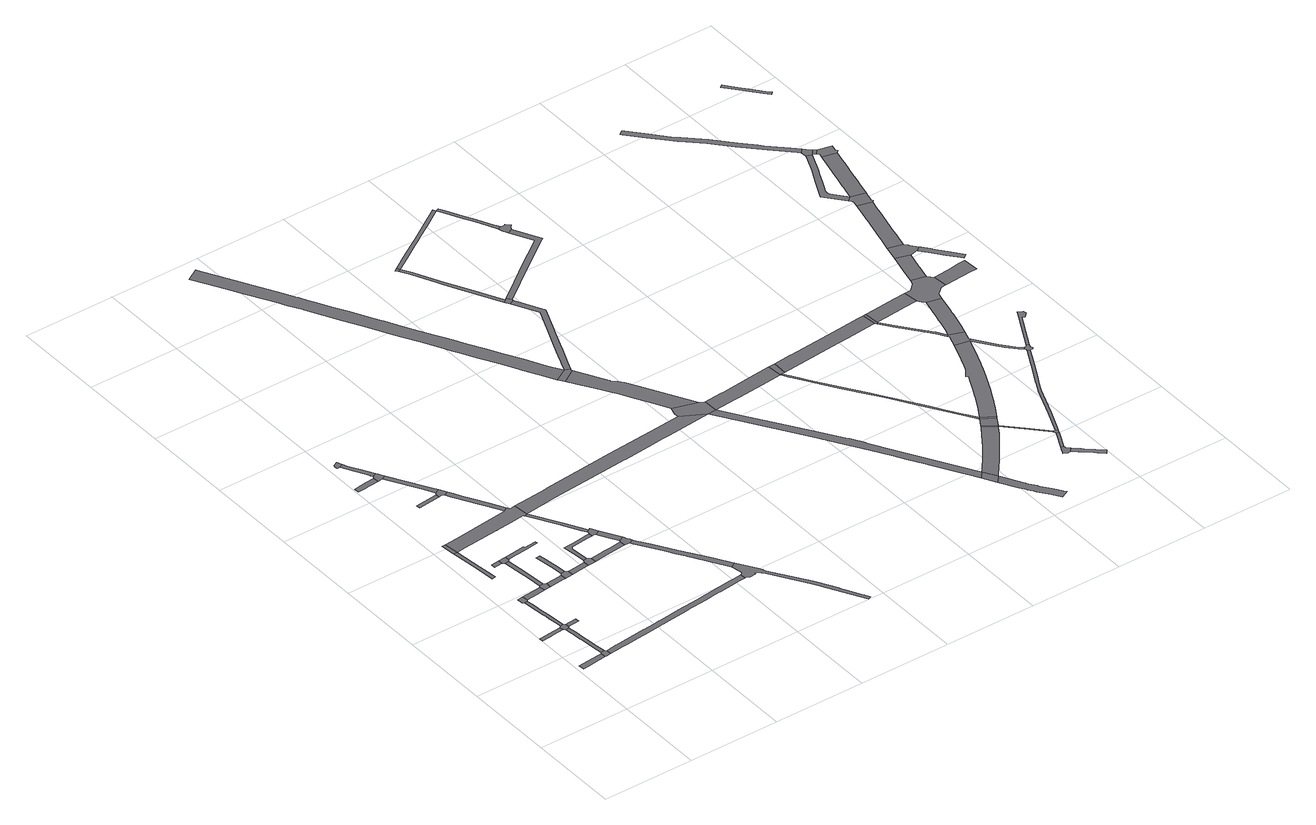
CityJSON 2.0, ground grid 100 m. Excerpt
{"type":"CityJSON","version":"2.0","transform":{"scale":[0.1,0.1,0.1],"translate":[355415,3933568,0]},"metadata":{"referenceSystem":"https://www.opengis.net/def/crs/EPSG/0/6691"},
"CityObjects":{
"road1":{"type":"Road","attributes":{"RoadStructureAttribute.sectionType":"1"},"geometry":[{"type":"MultiSurface","lod":"1","boundaries":[[[0,1,2,3,4,5,6,7,8]]]}]},
"road2":{"type":"Road","attributes":{"RoadStructureAttribute.sectionType":"1"},"geometry":[{"type":"MultiSurface","lod":"1","boundaries":[[[9,10,11,12,13,14,15,16,17,18,19]]]}]},
"road3":{"type":"Road","geometry":[{"type":"MultiSurface","lod":"1","boundaries":[[[2,20,21,22,23,24,3]]]}]},
"road4":{"type":"Road","attributes":{"RoadStructureAttribute.sectionType":"1"},"geometry":[{"type":"MultiSurface","lod":"1","boundaries":[[[25,26,27,28,29,30,31,32,33,34,35,36,37,38,39,40,41,42,43,44,24,23]]]}]},
"road5":{"type":"Road","geometry":[{"type":"MultiSurface","lod":"1","boundaries":[[[45,46,47,15,14,34,33,48]]]}]},
"road6":{"type":"Road","attributes":{"RoadStructureAttribute.sectionType":"1"},"geometry":[{"type":"MultiSurface","lod":"1","boundaries":[[[49,50,51,52,53,54,55,56,57,58,59,60,61,62,63,47,46]]]}]},
"road7":{"type":"Road","attributes":{"RoadStructureAttribute.sectionType":"1"},"geometry":[{"type":"MultiSurface","lod":"1","boundaries":[[[64,65,45,48]]]}]},
"road8":{"type":"Road","geometry":[{"type":"MultiSurface","lod":"1","boundaries":[[[56,55,66,67,68,69,70]]]}]},
"road9":{"type":"Road","attributes":{"RoadStructureAttribute.sectionType":"1"},"geometry":[{"type":"MultiSurface","lod":"1","boundaries":[[[71,72,73,74,67,66,75,76]]]}]},
"road10":{"type":"Road","attributes":{"RoadStructureAttribute.sectionType":"1"},"geometry":[{"type":"MultiSurface","lod":"1","boundaries":[[[77,78,79,80,81,82,83,84]]]}]},
"road11":{"type":"Road","geometry":[{"type":"MultiSurface","lod":"1","boundaries":[[[85,86,77,84]]]}]},
"road12":{"type":"Road","geometry":[{"type":"MultiSurface","lod":"1","boundaries":[[[87,88,89,90,71,76]]]}]},
"road13":{"type":"Road","attributes":{"RoadStructureAttribute.sectionType":"1"},"geometry":[{"type":"MultiSurface","lod":"1","boundaries":[[[91,92,93,94]]]}]},
"road14":{"type":"Road","attributes":{"RoadStructureAttribute.sectionType":"1"},"geometry":[{"type":"MultiSurface","lod":"1","boundaries":[[[95,96,90,89,97,98,99,100]]]}]},
"road15":{"type":"Road","geometry":[{"type":"MultiSurface","lod":"1","boundaries":[[[93,100,99,101,102,94]]]}]},
"road16":{"type":"Road","attributes":{"RoadStructureAttribute.sectionType":"1"},"geometry":[{"type":"MultiSurface","lod":"1","boundaries":[[[103,104,105,88,87,106,107,108,109]]]}]},
"road17":{"type":"Road","geometry":[{"type":"MultiSurface","lod":"1","boundaries":[[[108,110,111,112,113,109]]]}]},
"road18":{"type":"Road","attributes":{"RoadStructureAttribute.sectionType":"1"},"geometry":[{"type":"MultiSurface","lod":"1","boundaries":[[[114,115,116,117,118,119,120,121,122,123]]]}]},
"road19":{"type":"Road","attributes":{"RoadStructureAttribute.sectionType":"1"},"geometry":[{"type":"MultiSurface","lod":"1","boundaries":[[[112,124,125,126,127,128,113]]]}]},
"road20":{"type":"Road","attributes":{"RoadStructureAttribute.sectionType":"1"},"geometry":[{"type":"MultiSurface","lod":"1","boundaries":[[[129,130,131,132,133,134,135,136,137,138,102,101]]]}]},
"road21":{"type":"Road","geometry":[{"type":"MultiSurface","lod":"1","boundaries":[[[139,140,141,142,143,144,145]]]}]},
"road22":{"type":"Road","attributes":{"RoadStructureAttribute.sectionType":"1"},"geometry":[{"type":"MultiSurface","lod":"1","boundaries":[[[146,147,148,149,150,151,152,153,154,155,156,157,158,159,160,161,162,163,164,165,166,167,22,21,168,169,170,171,172,173,174,175,176,177,178,179,180,181,182,183,184,185,186,187,188,189,190,191]]]}]},
"road23":{"type":"Road","geometry":[{"type":"MultiSurface","lod":"1","boundaries":[[[192,193,194,195,196,197,85,84,198,199,200,201,202,203,204,205,206,207,208,209,210,211,212,213,214,215]]]}]},
"road24":{"type":"Road","attributes":{"RoadStructureAttribute.sectionType":"1"},"geometry":[{"type":"MultiSurface","lod":"1","boundaries":[[[216,217,111,110,218,219,220,221]]]}]},
"road25":{"type":"Road","attributes":{"RoadStructureAttribute.sectionType":"1"},"geometry":[{"type":"MultiSurface","lod":"1","boundaries":[[[144,222,223,224,225,226,227,228,229,230,145]]]}]},
"road26":{"type":"Road","attributes":{"RoadStructureAttribute.sectionType":"1"},"geometry":[{"type":"MultiSurface","lod":"1","boundaries":[[[231,232,233,234]]]}]},
"road27":{"type":"Road","geometry":[{"type":"MultiSurface","lod":"1","boundaries":[[[122,235,236,237,238,239,227,226,123]]]}]},
"road28":{"type":"Road","attributes":{"RoadStructureAttribute.sectionType":"1"},"geometry":[{"type":"MultiSurface","lod":"1","boundaries":[[[240,241,242,236,235,243,244,245]]]}]},
"road29":{"type":"Road","geometry":[{"type":"MultiSurface","lod":"1","boundaries":[[[246,247,221,220,248,249,250]]]}]},
"road30":{"type":"Road","geometry":[{"type":"MultiSurface","lod":"1","boundaries":[[[251,240,245,234,233,252,253]]]}]},
"road31":{"type":"Road","attributes":{"RoadStructureAttribute.sectionType":"1"},"geometry":[{"type":"MultiSurface","lod":"1","boundaries":[[[254,255,256,257,258,259,215,214,260,261,262,263,251,253]]]}]},
"road32":{"type":"Road","attributes":{"RoadStructureAttribute.sectionType":"1"},"geometry":[{"type":"MultiSurface","lod":"1","boundaries":[[[246,264,265,266,267,268,269,270,271,272,273,274,275,276,277,278,279,247]]]}]},
"road33":{"type":"Road","attributes":{"RoadStructureAttribute.sectionType":"1"},"geometry":[{"type":"MultiSurface","lod":"1","boundaries":[[[249,280,281,282,283,284,285,286,287,250]]]}]},
"road34":{"type":"Road","geometry":[{"type":"MultiSurface","lod":"1","boundaries":[[[288,289,290,210,209,291,292,293,294,295,296]]]}]},
"road35":{"type":"Road","geometry":[{"type":"MultiSurface","lod":"1","boundaries":[[[295,297,298,272,271,299,300,301,302,296]]]}]},
"road36":{"type":"Road","attributes":{"RoadStructureAttribute.sectionType":"1"},"geometry":[{"type":"MultiSurface","lod":"1","boundaries":[[[303,304,305,306,301,300]]]}]},
"road37":{"type":"Road","geometry":[{"type":"MultiSurface","lod":"1","boundaries":[[[307,308,309,306,305,310,283,282,311,312]]]}]},
"road38":{"type":"Road","attributes":{"RoadStructureAttribute.sectionType":"1"},"geometry":[{"type":"MultiSurface","lod":"1","boundaries":[[[313,314,315,316,317,318,319,320,321,322,323,324,325,326,327,328,329,330,307,312]]]}]},
"road39":{"type":"Road","geometry":[{"type":"MultiSurface","lod":"1","boundaries":[[[331,332,333,334,335,336,337,338,339,340,341,342,343,344,345,346,347,348,349,350,351,352,353,354,355,356,357,358,359,360,324,323,361,362,363,364,365,366,367,368,369,370,371,191,190,372,373,374]]]}]},
"road40":{"type":"Road","attributes":{"RoadStructureAttribute.sectionType":"1"},"geometry":[{"type":"MultiSurface","lod":"1","boundaries":[[[375,376,377,378,379,380,381,382,211,210,383,384,385,386,387,388,389,390,391,392]]]}]},
"road41":{"type":"Road","attributes":{"RoadStructureAttribute.sectionType":"1"},"geometry":[{"type":"MultiSurface","lod":"1","boundaries":[[[393,394,395,396,397,398,399,400,401,402,403,404,405,406,407,408,409,410,411,412,413,414,415,416,417,418,419,420,421,422,423,424,425,426,427,428,429,430,431,432,433,434,435,436,437,438,439,440,441,442,443,444,445,446,447,448,449,450,451]]]}]},
"road42":{"type":"Road","geometry":[{"type":"MultiSurface","lod":"1","boundaries":[[[452,453,454,455,456,393,451]]]}]},
"road43":{"type":"Road","attributes":{"RoadStructureAttribute.sectionType":"1"},"geometry":[{"type":"MultiSurface","lod":"1","boundaries":[[[457,458,459,460,461,462,463,454,453,464,465,466,467,468,469,470,471,472]]]}]},
"road44":{"type":"Road","geometry":[{"type":"MultiSurface","lod":"1","boundaries":[[[473,375,392,474,475,457,472]]]}]},
"road45":{"type":"Road","geometry":[{"type":"MultiSurface","lod":"1","boundaries":[[[476,477,478,479]]]}]},
"road46":{"type":"Road","attributes":{"RoadStructureAttribute.sectionType":"1"},"geometry":[{"type":"MultiSurface","lod":"1","boundaries":[[[456,480,481,482,483,484,485,486,487,488,489,490,491,492,493,494,495,496,497,498,393]]]}]},
"road47":{"type":"Road","attributes":{"RoadStructureAttribute.sectionType":"1"},"geometry":[{"type":"MultiSurface","lod":"1","boundaries":[[[478,499,500,501,502,503,504,505,506,507,508,509,510,511,479]]]}]},
"road48":{"type":"Road","geometry":[{"type":"MultiSurface","lod":"1","boundaries":[[[489,512,513,505,504,514,490]]]}]},
"road49":{"type":"Road","attributes":{"RoadStructureAttribute.sectionType":"1"},"geometry":[{"type":"MultiSurface","lod":"1","boundaries":[[[515,516,517,518,519,520,521,522,523,524,525,526,527,528,529,530,531,532,533,534,535,536,537,538,474,392]]]}]},
"road50":{"type":"Road","attributes":{"function":"3","RoadStructureAttribute.sectionType":"1"},"geometry":[{"type":"MultiSurface","lod":"1","boundaries":[[[539,540,541,542,475,474,543,544,545,546]]]}]},
"road51":{"type":"Road","attributes":{"RoadStructureAttribute.sectionType":"1"},"geometry":[{"type":"MultiSurface","lod":"1","boundaries":[[[547,548,549,550,551,552,553,554,555,556,557,558,476,479]]]}]},
"road52":{"type":"Road","geometry":[{"type":"MultiSurface","lod":"1","boundaries":[[[526,559,560,561,527]]]}]},
"road53":{"type":"Road","attributes":{"RoadStructureAttribute.sectionType":"1"},"geometry":[{"type":"MultiSurface","lod":"1","boundaries":[[[512,562,563,564,565,566,567,568,569,570,571,513]]]}]},
"road54":{"type":"Road","attributes":{"RoadStructureAttribute.sectionType":"1"},"geometry":[{"type":"MultiSurface","lod":"1","boundaries":[[[559,572,573,574,575,576,577,578,579,580,581,582,583,584,585,586,587,588,589,590,591,592,593,594,595,596,597,598,599,600,601,560]]]}]},
"road55":{"type":"Road","geometry":[{"type":"MultiSurface","lod":"1","boundaries":[[[602,603,604,605,539,546]]]}]},
"road56":{"type":"Road","attributes":{"RoadStructureAttribute.sectionType":"1"},"geometry":[{"type":"MultiSurface","lod":"1","boundaries":[[[606,607,608,609,610,611,612,613,614,615,561,560,616,617,618,619,620,621,622]]]}]},
"road57":{"type":"Road","attributes":{"RoadStructureAttribute.sectionType":"1"},"geometry":[{"type":"MultiSurface","lod":"1","boundaries":[[[623,624,625,626,627,628,629,630,631,632,633,634,552]]]}]},
"road58":{"type":"Road","attributes":{"RoadStructureAttribute.sectionType":"1"},"geometry":[{"type":"MultiSurface","lod":"1","boundaries":[[[635,636,637,638,639,640,641,642,643,644,645,646,647,603,602,648,649,650,651,652,653,654,655,656,657,658,659,660,661,662]]]}]},
"road59":{"type":"Road","geometry":[{"type":"MultiSurface","lod":"1","boundaries":[[[663,664,665,666,667,668,669,628,627,670,567,566]]]}]},
"road60":{"type":"Road","geometry":[{"type":"MultiSurface","lod":"1","boundaries":[[[606,622,671,672]]]}]},
"road61":{"type":"Road","attributes":{"RoadStructureAttribute.sectionType":"1"},"geometry":[{"type":"MultiSurface","lod":"1","boundaries":[[[673,674,672,671,675]]]}]},
"road62":{"type":"Road","geometry":[{"type":"MultiSurface","lod":"1","boundaries":[[[662,661,673,675,676]]]}]},
"road63":{"type":"Road","attributes":{"function":"3","RoadStructureAttribute.sectionType":"1"},"geometry":[{"type":"MultiSurface","lod":"1","boundaries":[[[677,678,679,680,681,682,683,684,685,686,687,688,605,604]]]}]},
"road64":{"type":"Road","geometry":[{"type":"MultiSurface","lod":"1","boundaries":[[[689,690,691,692,693,694,695,696,697]]]}]},
"road65":{"type":"Road","attributes":{"RoadStructureAttribute.sectionType":"1"},"geometry":[{"type":"MultiSurface","lod":"1","boundaries":[[[698,699,700,701,671,622]]]}]},
"road66":{"type":"Road","attributes":{"RoadStructureAttribute.sectionType":"1"},"geometry":[{"type":"MultiSurface","lod":"1","boundaries":[[[692,691,702,703,704]]]}]},
"road67":{"type":"Road","attributes":{"RoadStructureAttribute.sectionType":"1"},"geometry":[{"type":"MultiSurface","lod":"1","boundaries":[[[705,706,707,708,689,697,709,710,711,712,713,714,715,716]]]}]},
"road68":{"type":"Road","geometry":[{"type":"MultiSurface","lod":"1","boundaries":[[[717,704,703,718,719,720,700,699]]]}]},
"road69":{"type":"Road","attributes":{"RoadStructureAttribute.sectionType":"1"},"geometry":[{"type":"MultiSurface","lod":"1","boundaries":[[[721,722,723,724,725,726,727,728,729,730,731,732,733,734,735,736,737,738,739,740,741,742,743,744,745,746,747,748,749,750,738,751,752,753,754,755,756,757,758,759,760,761,762,763,764,765,766,767,768,769,662,676]]]}]},
"road70":{"type":"Road","geometry":[{"type":"MultiSurface","lod":"1","boundaries":[[[770,771,772,683,682,773]]]}]},
"road71":{"type":"Road","attributes":{"RoadStructureAttribute.sectionType":"1"},"geometry":[{"type":"MultiSurface","lod":"1","boundaries":[[[774,775,776,777,778,779,780,781,782,719,718,783,784,785,786,787,788,789,790,791,792,793,794,795,796,797]]]}]},
"road72":{"type":"Road","attributes":{"RoadStructureAttribute.sectionType":"1"},"geometry":[{"type":"MultiSurface","lod":"1","boundaries":[[[798,799,800,801,802,803,770,773,804,805,806,807,808,809,810,811,812]]]}]},
"road73":{"type":"Road","geometry":[{"type":"MultiSurface","lod":"1","boundaries":[[[811,813,814,751,738,750,815,816,817,812]]]}]},
"road74":{"type":"Road","attributes":{"function":"3","RoadStructureAttribute.sectionType":"1"},"geometry":[{"type":"MultiSurface","lod":"1","boundaries":[[[818,819,820,771,770,821,822,823,824]]]}]},
"road75":{"type":"Road","attributes":{"RoadStructureAttribute.sectionType":"1"},"geometry":[{"type":"MultiSurface","lod":"1","boundaries":[[[825,826,827,828,829,830,812,817,831,832,833,834,835,836,837]]]}]},
"road76":{"type":"Road","geometry":[{"type":"MultiSurface","lod":"1","boundaries":[[[838,839,840,797,796,841,842,843,844,845,846,847,848,849,850,851,852,853,745,744]]]}]},
"road77":{"type":"Road","geometry":[{"type":"MultiSurface","lod":"1","boundaries":[[[854,837,836,855,856,857,858,859,860,861,862,863,864,818,824]]]}]},
"road78":{"type":"Road","geometry":[{"type":"MultiSurface","lod":"1","boundaries":[[[865,866,867,868,869,850,849,870,871,872,873,874,875]]]}]},
"road79":{"type":"Road","attributes":{"RoadStructureAttribute.sectionType":"1"},"geometry":[{"type":"MultiSurface","lod":"1","boundaries":[[[860,876,877,878,879,880,881,861]]]}]},
"road80":{"type":"Road","geometry":[{"type":"MultiSurface","lod":"1","boundaries":[[[882,883,884,885,886,887,888,889,879,878]]]}]},
"road81":{"type":"Road","attributes":{"function":"3","RoadStructureAttribute.sectionType":"1"},"geometry":[{"type":"MultiSurface","lod":"1","boundaries":[[[857,890,891,892,893,894,895,896,897,898,899,900,901,902,858]]]}]},
"road82":{"type":"Road","attributes":{"RoadStructureAttribute.sectionType":"1"},"geometry":[{"type":"MultiSurface","lod":"1","boundaries":[[[884,903,904,905,906,907,908,909,910,911,912,913,914,915,916,885]]]}]},
"road83":{"type":"Road","attributes":{"RoadStructureAttribute.sectionType":"1"},"geometry":[{"type":"MultiSurface","lod":"1","boundaries":[[[917,918,919,920,921,922,923,889,888,924,925,926,927,928,929,930,931,932]]]}]},
"road84":{"type":"Road","attributes":{"RoadStructureAttribute.sectionType":"1"},"geometry":[{"type":"MultiSurface","lod":"1","boundaries":[[[933,934,935,936,937,938,939,940,941,942,943,944,945,946,947,948,949,950,951,952,953,954,955,956]]]}]},
"road85":{"type":"Road","geometry":[{"type":"MultiSurface","lod":"1","boundaries":[[[957,958,959,960,961,962,963,964,932,931,965]]]}]},
"road86":{"type":"Road","attributes":{"RoadStructureAttribute.sectionType":"1"},"geometry":[{"type":"MultiSurface","lod":"1","boundaries":[[[966,967,968,969,970,971,961,960,972,973,974,975,976,977,978,979,980,981,982,983]]]}]},
"road87":{"type":"Road","attributes":{"RoadStructureAttribute.sectionType":"1"},"geometry":[{"type":"MultiSurface","lod":"1","boundaries":[[[984,985,986,987,988,989,990,960,959,991,992,993,994,995,996,997]]]}]},
"road88":{"type":"Road","geometry":[{"type":"MultiSurface","lod":"1","boundaries":[[[998,945,944,999,983,982,1000,1001]]]}]},
"road89":{"type":"Road","attributes":{"RoadStructureAttribute.sectionType":"1"},"geometry":[{"type":"MultiSurface","lod":"1","boundaries":[[[1000,1002,1003,1001]]]}]},
"road90":{"type":"Road","geometry":[{"type":"MultiSurface","lod":"1","boundaries":[[[1004,1005,1006,1007,1003,1002,1008,984,997]]]}]},
"road91":{"type":"Road","attributes":{"RoadStructureAttribute.sectionType":"1"},"geometry":[{"type":"MultiSurface","lod":"1","boundaries":[[[1009,1010,1011,1012,1013,1014,1015,1016,1017,1018,1019,1020,1021]]]}]}
},
"vertices":[
[169,751,0],[190,754,0],[332,769,0],[326,828,0],[195,814,0],[186,813,0],[163,810,0],[50,798,0],[56,739,0],
[12,1318,0],[105,1327,0],[136,1329,0],[140,1330,0],[142,1330,0],[271,1342,0],[261,1381,0],[136,1369,0],[130,1369,0],[102,1366,0],[8,1358,0],
[349,771,0],[402,777,0],[396,836,0],[380,851,0],[340,844,0],
[373,916,0],[371,936,0],[369,953,0],[360,1035,0],[349,1140,0],[349,1143,0],[339,1242,0],[338,1250,0],[329,1332,0],[289,1322,0],[297,1243,0],[298,1241,0],[304,1183,0],[308,1145,0],[309,1133,0],[310,1125,0],[321,1016,0],[323,1001,0],[328,950,0],[330,932,0],
[337,1389,0],[319,1408,0],[285,1402,0],[341,1349,0],
[304,1545,0],[299,1591,0],[292,1658,0],[285,1724,0],[281,1758,0],[273,1837,0],[267,1893,0],[230,1884,0],[239,1805,0],[247,1731,0],[257,1647,0],[263,1599,0],[268,1553,0],[269,1541,0],[276,1477,0],
[468,1362,0],[463,1402,0],
[279,1910,0],[272,1970,0],[216,1964,0],[205,1963,0],[211,1903,0],
[488,1995,0],[436,1989,0],[399,1984,0],[394,1984,0],[404,1924,0],[502,1935,0],
[157,2890,0],[191,2584,0],[214,2369,0],[243,2374,0],[254,2376,0],[249,2425,0],[231,2588,0],[197,2894,0],
[180,3053,0],[140,3049,0],
[571,1942,0],[574,2004,0],[550,2021,0],[505,2016,0],
[336,2544,0],[341,2499,0],[430,2509,0],[425,2554,0],
[478,2267,0],[488,2176,0],[533,2178,0],[523,2272,0],[498,2495,0],[453,2490,0],
[517,2518,0],[507,2562,0],
[672,2014,0],[671,2014,0],[661,2013,0],[748,1962,0],[752,1962,0],[766,1963,0],[759,2024,0],
[854,1973,0],[848,2034,0],[823,2052,0],[777,2046,0],
[183,4271,0],[127,4265,0],[103,4262,0],[20,4253,0],[27,4194,0],[113,4203,0],[139,4206,0],[190,4211,0],[271,4220,0],[264,4280,0],
[808,2187,0],[789,2343,0],[785,2388,0],[740,2383,0],[762,2185,0],
[612,2529,0],[616,2529,0],[639,2531,0],[752,2544,0],[883,2558,0],[880,2587,0],[749,2573,0],[747,2589,0],[740,2589,0],[634,2577,0],
[135,4683,0],[89,4662,0],[80,4645,0],[84,4606,0],[104,4608,0],[117,4610,0],[160,4629,0],
[2015,1013,0],[1967,1008,0],[1788,988,0],[1786,988,0],[1711,980,0],[1665,975,0],[1608,968,0],[1600,967,0],[1420,948,0],[1367,942,0],[1245,929,0],[1137,917,0],[1066,909,0],[1064,909,0],[1005,902,0],[874,888,0],[873,888,0],[704,870,0],[693,868,0],[524,850,0],[523,850,0],[468,844,0],[527,790,0],[531,791,0],[537,791,0],[621,800,0],[700,809,0],[882,829,0],[1015,843,0],[1069,849,0],[1073,850,0],[1140,857,0],[1252,869,0],[1366,881,0],[1426,888,0],[1557,902,0],[1606,907,0],[1614,908,0],[1731,921,0],[1789,927,0],[1793,927,0],[1897,939,0],[1973,947,0],[2037,954,0],[2114,962,0],[2108,1024,0],
[942,3137,0],[705,3110,0],[569,3095,0],[542,3092,0],[498,3087,0],[319,3068,0],[298,2908,0],[302,2908,0],[310,2909,0],[687,2947,0],[701,2949,0],[702,2944,0],[741,2948,0],[838,2958,0],[959,2971,0],[1036,2979,0],[1040,2973,0],[1044,2965,0],[1076,2984,0],[1060,3145,0],[1000,3139,0],[985,3163,0],[983,3168,0],[939,3143,0],
[944,2044,0],[942,2044,0],[951,1984,0],[952,1984,0],[1056,1995,0],[1050,2056,0],
[122,4601,0],[192,4470,0],[264,4334,0],[265,4332,0],[279,4307,0],[323,4333,0],[244,4466,0],[201,4539,0],[184,4577,0],
[330,3696,0],[335,3657,0],[584,3685,0],[580,3725,0],
[323,4225,0],[370,4253,0],[351,4286,0],[335,4312,0],[333,4316,0],
[642,3779,0],[609,3838,0],[580,3890,0],[334,4206,0],[531,3861,0],[593,3752,0],
[1110,2090,0],[1070,2086,0],[1129,2003,0],[1148,2005,0],[1143,2066,0],
[686,3701,0],[611,3688,0],[637,3675,0],
[667,3620,0],[709,3548,0],[726,3517,0],[756,3465,0],[803,3382,0],[844,3309,0],[892,3330,0],[805,3484,0],[757,3572,0],[716,3646,0],
[1099,2190,0],[1098,2196,0],[1088,2289,0],[1105,2315,0],[1187,2324,0],[1197,2325,0],[1311,2338,0],[1360,2343,0],[1355,2383,0],[1319,2379,0],[1257,2372,0],[1157,2361,0],[1086,2353,0],[1041,2349,0],[1051,2260,0],[1058,2195,0],
[1244,2015,0],[1492,2042,0],[1520,2045,0],[1513,2105,0],[1381,2092,0],[1332,2087,0],[1298,2083,0],[1258,2079,0],
[1345,2515,0],[1259,2668,0],[1080,2975,0],[1226,2650,0],[1240,2626,0],[1250,2609,0],[1334,2459,0],[1359,2416,0],[1390,2434,0],
[1359,2415,0],[1367,2401,0],[1385,2346,0],[1402,2338,0],[1455,2368,0],[1410,2448,0],
[1467,2224,0],[1519,2131,0],[1522,2126,0],[1575,2155,0],
[1623,2068,0],[1612,2089,0],[1604,2103,0],[1520,2121,0],[1547,2048,0],[1573,2041,0],
[1591,2012,0],[1758,1746,0],[1821,1646,0],[1873,1562,0],[1880,1551,0],[1892,1533,0],[1895,1528,0],[1917,1493,0],[2004,1354,0],[2095,1208,0],[2110,1170,0],[2166,1207,0],[2165,1209,0],[2056,1386,0],[1985,1498,0],[1870,1679,0],[1720,1910,0],[1641,2035,0],
[2225,964,0],[2226,969,0],[2233,972,0],[2242,969,0],[2253,961,0],[2269,947,0],[2283,931,0],[2309,901,0],[2378,786,0],[2472,639,0],[2520,563,0],[2564,494,0],[2587,458,0],[2603,429,0],[2705,243,0],[2835,4,0],[2871,23,0],[2858,46,0],[2841,79,0],[2840,80,0],[2817,123,0],[2760,228,0],[2731,282,0],[2710,321,0],[2608,508,0],[2586,542,0],[2332,934,0],[2316,959,0],[2325,965,0],[2300,1002,0],[2135,1067,0],[2136,1062,0],[2136,1057,0],[2136,1052,0],[2134,1047,0],[2132,1042,0],[2129,1038,0],[2126,1034,0],[2122,1030,0],[2117,1028,0],[2113,1026,0],[2131,964,0],[2157,946,0],[2226,953,0],
[3117,3339,0],[2910,3320,0],[2855,3315,0],[2257,3265,0],[2089,3249,0],[1474,3188,0],[1443,3185,0],[1317,3171,0],[1363,3014,0],[1442,3021,0],[2181,3093,0],[2323,3106,0],[2323,3101,0],[2666,3135,0],[2800,3149,0],[2860,3154,0],[2875,3156,0],[3366,3202,0],
[2699,4555,0],[2626,4667,0],[2623,4673,0],[2565,4783,0],[2492,4923,0],[2397,5097,0],[2299,5271,0],[2213,5427,0],[2146,5551,0],[2100,5636,0],[2061,5707,0],[1978,5858,0],[1905,5992,0],[1888,6022,0],[1872,6052,0],[1804,6176,0],[1783,6217,0],[1712,6348,0],[1637,6487,0],[1560,6630,0],[1473,6789,0],[1434,6861,0],[1388,6946,0],[1373,6973,0],[1314,7082,0],[1238,7218,0],[1154,7367,0],[1072,7515,0],[996,7649,0],[911,7803,0],[878,7864,0],[743,7788,0],[830,7633,0],[927,7460,0],[1025,7285,0],[1122,7110,0],[1190,6989,0],[1218,6936,0],[1238,6901,0],[1311,6770,0],[1316,6761,0],[1411,6585,0],[1506,6407,0],[1599,6233,0],[1694,6057,0],[1718,6014,0],[1763,5929,0],[1790,5880,0],[1886,5706,0],[1981,5531,0],[2039,5425,0],[2077,5354,0],[2173,5178,0],[2269,5002,0],[2365,4827,0],[2387,4785,0],[2460,4651,0],[2497,4583,0],[2556,4473,0],
[2570,4451,0],[2597,4407,0],[2756,4505,0],[2749,4519,0],[2754,4532,0],
[3402,3398,0],[3101,3948,0],[3030,4062,0],[2990,4116,0],[2941,4165,0],[2939,4168,0],[2936,4172,0],[2662,4301,0],[2750,4166,0],[2773,4132,0],[2795,4096,0],[2848,4010,0],[2873,3966,0],[2969,3792,0],[3063,3621,0],[3138,3481,0],
[3113,3389,0],[3459,3210,0],[3455,3370,0],
[2393,6756,0],[2361,6737,0],[2379,6706,0],[2411,6724,0],
[2775,4581,0],[2811,4668,0],[2858,4779,0],[2858,4780,0],[2871,4812,0],[2905,4893,0],[2992,5100,0],[2997,5111,0],[3121,5407,0],[2965,5703,0],[2912,5674,0],[3054,5404,0],[2942,5136,0],[2851,4920,0],[2793,4780,0],[2786,4763,0],[2753,4685,0],[2733,4638,0],[2701,4562,0],
[2440,6601,0],[2566,6343,0],[2589,6300,0],[2660,6161,0],[2751,5986,0],[2880,5734,0],[2910,5756,0],[2903,5770,0],[2783,6004,0],[2693,6178,0],[2622,6316,0],[2599,6360,0],[2472,6619,0],
[2967,5723,0],[2931,5771,0],[2891,5713,0],
[3510,2973,0],[3535,2935,0],[3930,2333,0],[4099,2062,0],[4192,1912,0],[4346,1658,0],[4433,1508,0],[4520,1361,0],[4538,1329,0],[4703,1048,0],[4736,992,0],[4806,875,0],[4864,946,0],[4826,1007,0],[4809,1036,0],[4419,1702,0],[4267,1958,0],[4277,1965,0],[4188,2103,0],[4164,2139,0],[3979,2418,0],[3802,2687,0],[3636,2940,0],[3464,3203,0],
[4251,3445,0],[4028,3425,0],[3689,3389,0],[3649,3386,0],[3701,3230,0],[3760,3235,0],[4036,3261,0],[4265,3282,0],
[2567,6824,0],[2738,6934,0],[2824,6988,0],[2865,7014,0],[3003,7101,0],[3228,7248,0],[3208,7278,0],[2983,7132,0],[2842,7043,0],[2808,7021,0],[2719,6964,0],[2547,6855,0],
[4889,727,0],[4953,805,0],[4865,946,0],
[3180,5880,0],[3413,6054,0],[3707,6269,0],[3765,6312,0],[3618,6596,0],[3564,6569,0],[3688,6330,0],[3640,6295,0],[3379,6104,0],[3145,5929,0],
[4997,541,0],[5012,516,0],[5027,492,0],[5028,491,0],[5043,467,0],[5059,442,0],[5075,418,0],[5092,393,0],[5108,369,0],[5124,345,0],[5141,321,0],[5158,297,0],[5175,274,0],[5239,182,0],[5321,222,0],[5313,234,0],[5248,326,0],[5231,349,0],[5215,373,0],[5199,396,0],[5182,420,0],[5166,444,0],[5150,467,0],[5135,491,0],[5119,515,0],[5104,540,0],[5093,556,0],[5088,564,0],[5074,588,0],[4968,769,0],
[4271,3274,0],[4286,3284,0],[4323,3287,0],[4325,3451,0],
[5278,1508,0],[5267,1492,0],[5214,1409,0],[5159,1328,0],[5107,1255,0],[5101,1248,0],[5042,1169,0],[4982,1091,0],[4921,1014,0],[4897,984,0],[5055,932,0],[5085,970,0],[5194,1115,0],[5270,1216,0],[5347,1320,0],[5402,1405,0],[5412,1421,0],
[3257,7194,0],[3360,6991,0],[3397,6920,0],[3439,6840,0],[3522,6679,0],[3561,6695,0],[3526,6752,0],[3423,6950,0],[3393,7008,0],[3313,7165,0],[3290,7211,0],[3260,7265,0],
[5280,1751,0],[5275,1758,0],[5156,1944,0],[5082,2062,0],[5021,2157,0],[4873,2389,0],[4822,2465,0],[4764,2554,0],[4602,2793,0],[4513,2929,0],[4458,3013,0],[4336,3206,0],[4322,3227,0],[4320,3196,0],[4322,3192,0],[4442,3004,0],[4512,2896,0],[4586,2783,0],[4748,2544,0],[4807,2455,0],[4858,2379,0],[5005,2147,0],[5054,2070,0],[5140,1935,0],[5256,1751,0],[5259,1747,0],[5340,1623,0],[5356,1634,0],
[3621,6616,0],[3654,6655,0],[3609,6694,0],[3595,6686,0],[3585,6685,0],[3578,6685,0],[3569,6688,0],[3533,6629,0],
[5423,1432,0],[5286,1521,0],
[5345,1616,0],[5321,1575,0],[5483,1534,0],
[5494,1553,0],
[4527,3305,0],[4530,3306,0],[4918,3340,0],[5188,3364,0],[5357,3379,0],[5450,3388,0],[5436,3550,0],[5373,3544,0],[5191,3528,0],[4848,3498,0],[4533,3470,0],[4527,3470,0],
[5752,744,0],[5720,772,0],[5714,802,0],[5689,814,0],[5666,766,0],[5653,740,0],[5644,721,0],[5689,700,0],[5718,706,0],
[5588,1238,0],[5773,1046,0],[5786,1054,0],[5596,1252,0],
[5802,980,0],[5811,1001,0],[5785,1012,0],
[6005,519,0],[5845,662,0],[5823,681,0],[5813,690,0],[5779,654,0],[5786,647,0],[5812,625,0],[5886,557,0],[5910,536,0],[5973,479,0],[5975,478,0],[6006,518,0],
[5775,1042,0],[5826,1036,0],[5801,1047,0],[5792,1052,0],
[5508,1577,0],[5560,1666,0],[5605,1747,0],[5609,1754,0],[5657,1843,0],[5677,1882,0],[5704,1933,0],[5741,2010,0],[5748,2025,0],[5751,2031,0],[5790,2117,0],[5832,2207,0],[5862,2278,0],[5872,2301,0],[5911,2398,0],[5946,2491,0],[5981,2587,0],[5999,2640,0],[6055,2561,0],[6165,2407,0],[6197,2363,0],[6286,2266,0],[6312,2245,0],[6328,2232,0],[6346,2254,0],[6304,2288,0],[6218,2382,0],[6179,2436,0],[6078,2577,0],[6022,2656,0],[5839,2669,0],[5830,2640,0],[5796,2548,0],[5761,2457,0],[5724,2364,0],[5699,2306,0],[5656,2251,0],[5636,2224,0],[5653,2199,0],[5645,2183,0],[5631,2152,0],[5604,2094,0],[5561,2005,0],[5522,1929,0],[5516,1918,0],[5469,1831,0],[5424,1749,0],[5421,1745,0],[5372,1659,0],
[5482,3391,0],[5468,3552,0],[5455,3551,0],[5465,3374,0],
[6246,2020,0],[6235,2000,0],[6103,1754,0],[6096,1741,0],[6047,1643,0],[6043,1635,0],[6042,1632,0],[5913,1308,0],[5806,1059,0],[5845,1080,0],[5939,1296,0],[5947,1315,0],[5979,1396,0],[6043,1556,0],[6064,1610,0],[6069,1623,0],[6127,1738,0],[6129,1741,0],[6166,1811,0],[6265,1997,0],[6271,2008,0],[6279,2023,0],[6361,2180,0],[6337,2197,0],
[5881,2858,0],[5823,2941,0],[5814,2954,0],[5799,2976,0],[5685,3120,0],[5577,3257,0],[5470,3369,0],[5558,3243,0],[5667,3105,0],[5780,2961,0],[5795,2940,0],[5826,2895,0],[5860,2845,0],[5873,2823,0],[5894,2834,0],
[5884,2802,0],[5861,2734,0],[6010,2673,0],[6014,2683,0],[6044,2779,0],
[5958,3595,0],[5822,3583,0],[5575,3562,0],[5568,3399,0],[5592,3401,0],[5831,3422,0],[5975,3434,0],
[5983,3162,0],[5981,3154,0],[5971,3111,0],[5959,3068,0],[5946,3016,0],[5920,2921,0],[6074,2876,0],[6100,2974,0],[6126,3072,0],[6132,3096,0],[6139,3125,0],[6187,3325,0],[6031,3362,0],
[6333,2228,0],[6338,2217,0],[6340,2208,0],[6368,2187,0],[6378,2188,0],[6390,2185,0],[6409,2207,0],[6401,2214,0],[6398,2223,0],[6396,2231,0],[6401,2247,0],[6407,2258,0],[6381,2271,0],[6370,2257,0],[6360,2252,0],[6353,2253,0],
[6005,3395,0],[6204,3397,0],[6280,3463,0],[6337,3468,0],[6323,3628,0],[6300,3655,0],[6274,3685,0],[6118,3722,0],[6112,3694,0],[6105,3667,0],[6029,3601,0],
[6671,2706,0],[6619,2732,0],[6587,2662,0],[6559,2608,0],[6477,2453,0],[6462,2361,0],[6501,2436,0],[6571,2570,0],[6611,2648,0],[6634,2627,0],[6681,2668,0],
[6309,3833,0],[6314,3851,0],[6358,4037,0],[6204,4082,0],[6158,3888,0],[6152,3862,0],
[6394,4045,0],[6428,4053,0],[6446,4057,0],[6493,4095,0],[6438,4164,0],[6430,4175,0],[6400,4212,0],[6244,4250,0],
[6379,3471,0],[6432,3475,0],[6455,3477,0],[6514,3481,0],[6596,3487,0],[6620,3489,0],[6724,3496,0],[6712,3666,0],[6637,3659,0],[6531,3649,0],[6499,3646,0],[6461,3642,0],[6419,3638,0],
[6452,4049,0],[6495,3995,0],[6516,3968,0],[6551,3924,0],[6621,3835,0],[6690,3748,0],[6711,3720,0],[6728,3700,0],[6775,3737,0],[6668,3872,0],[6589,3973,0],[6587,3975,0],[6563,4006,0],[6506,4078,0],
[6395,4874,0],[6368,4757,0],[6363,4738,0],[6358,4715,0],[6290,4436,0],[6277,4375,0],[6256,4298,0],[6411,4256,0],[6422,4299,0],[6439,4371,0],[6454,4434,0],[6527,4736,0],[6535,4771,0],[6547,4823,0],[6567,4909,0],[6412,4947,0],
[5311,7161,0],[5328,7142,0],[5480,6973,0],[5626,6810,0],[5676,6756,0],[5688,6743,0],[5877,6564,0],[6060,6360,0],[6235,6176,0],[6270,6141,0],[6470,5941,0],[6488,5917,0],[6534,5963,0],[6455,6042,0],[6278,6219,0],[6239,6261,0],[6105,6402,0],[5921,6605,0],[5730,6788,0],[5720,6798,0],[5670,6851,0],[5526,7014,0],[5373,7182,0],[5356,7201,0],
[6576,4942,0],[6594,5017,0],[6603,5055,0],[6447,5093,0],[6400,5054,0],[6410,5043,0],[6423,5020,0],[6427,5006,0],[6588,4928,0],
[6491,5829,0],[6403,5633,0],[6400,5627,0],[6321,5462,0],[6231,5274,0],[6227,5266,0],[6338,5225,0],[6323,5249,0],[6316,5277,0],[6316,5305,0],[6325,5332,0],[6329,5340,0],[6380,5446,0],[6427,5542,0],[6455,5599,0],[6542,5796,0],[6558,5832,0],[6499,5858,0],
[6606,5754,0],[6594,5705,0],[6578,5638,0],[6531,5444,0],[6515,5375,0],[6492,5278,0],[6485,5250,0],[6641,5212,0],[6651,5254,0],[6687,5406,0],[6702,5468,0],[6721,5548,0],[6734,5601,0],[6762,5717,0],
[6590,5906,0],[6498,5888,0],[6565,5848,0],[6604,5894,0],
[6594,5823,0],[6634,5869,0],
[6786,5741,0],[6771,5756,0],[6782,5803,0],[6789,5832,0],[6618,5802,0],
[6616,7046,0],[6619,7042,0],[6678,6972,0],[6768,6865,0],[6816,6810,0],[6844,6835,0],[6797,6887,0],[6695,7008,0],[6648,7064,0],[6607,7115,0],[6605,7118,0],[6530,7205,0],[6501,7181,0]
]}
